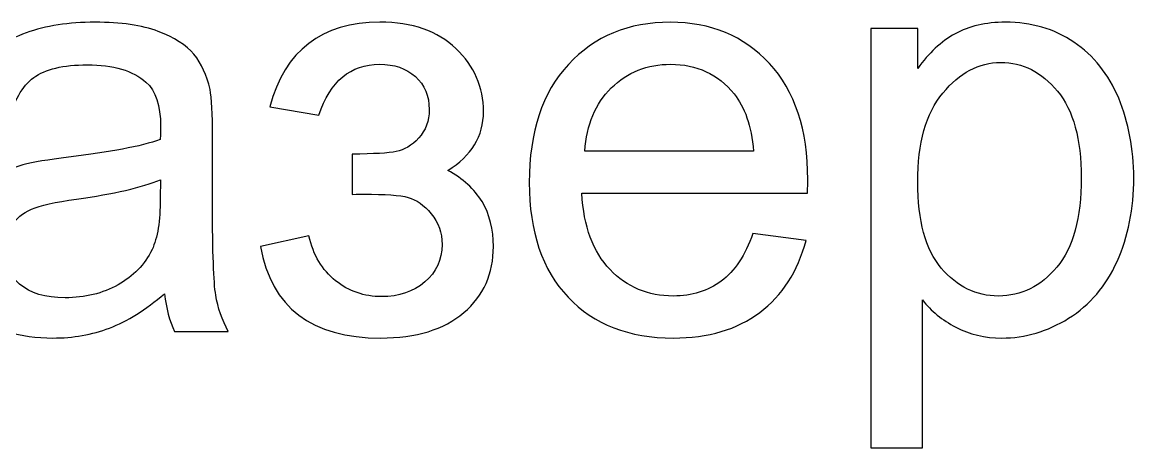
# Model space of a CAD drawing. Header units: millimetres. Extents: x -5696 to 5717, y -1207 to 892.
# Drawn here: x -3968.8 to -3680, y -868.6 to -758 of the extents above; entities that cross this region are included whole.
import ezdxf

# ---------------------------------------------------------------- set-up
doc = ezdxf.new("R2010")
doc.units = ezdxf.units.MM
doc.header["$MEASUREMENT"] = 0
doc.layers.add('layer 1', color=7, linetype='Continuous')

msp = doc.modelspace()

# ---------------------------------------------------------------- linework, layer by layer
at = {"layer": 'layer 1', "color": 242}
for points, knots in [([(-3931.7761, -828.5489), (-3936.7316, -832.7712), (-3941.5101, -835.7293), (-3946.0863, -837.4738), (-3946.0863, -837.4738), (-3950.6626, -839.2184), (-3955.5675, -840.078), (-3960.8263, -840.078), (-3960.8263, -840.078), (-3969.4731, -840.078), (-3976.1226, -837.9795), (-3980.7746, -833.7572), (-3980.7746, -833.7572), (-3985.4267, -829.5602), (-3987.7528, -824.175), (-3987.7528, -817.6266), (-3987.7528, -817.6266), (-3987.7528, -813.7836), (-3986.8679, -810.2693), (-3985.1233, -807.0836), (-3985.1233, -807.0836), (-3983.3535, -803.898), (-3981.0528, -801.3697), (-3978.2211, -799.4481), (-3978.2211, -799.4481), (-3975.3641, -797.5266), (-3972.1784, -796.0602), (-3968.6135, -795.0742), (-3968.6135, -795.0742), (-3965.9841, -794.3915), (-3962.0146, -793.7342), (-3956.7305, -793.0768), (-3956.7305, -793.0768), (-3945.9599, -791.8127), (-3937.9958, -790.2704), (-3932.9139, -788.5006), (-3932.9139, -788.5006), (-3932.8633, -786.6802), (-3932.838, -785.5172), (-3932.838, -785.0368), (-3932.838, -785.0368), (-3932.838, -779.6262), (-3934.1022, -775.8085), (-3936.6305, -773.5836), (-3936.6305, -773.5836), (-3940.0437, -770.5749), (-3945.1256, -769.0832), (-3951.8509, -769.0832), (-3951.8509, -769.0832), (-3958.1463, -769.0832), (-3962.7984, -770.1957), (-3965.7818, -772.3953), (-3965.7818, -772.3953), (-3968.7905, -774.5949), (-3970.9901, -778.4885), (-3972.4312, -784.1013), (-3972.4312, -784.1013), (-3972.4312, -784.1013), (-3985.4773, -782.281), (-3985.4773, -782.281), (-3985.4773, -782.281), (-3984.289, -776.6934), (-3982.3422, -772.1678), (-3979.6116, -768.7293), (-3979.6116, -768.7293), (-3976.8811, -765.2908), (-3972.9369, -762.6613), (-3967.7792, -760.7904), (-3967.7792, -760.7904), (-3962.6467, -758.9447), (-3956.6546, -758.0093), (-3949.8788, -758.0093), (-3949.8788, -758.0093), (-3943.1535, -758.0093), (-3937.6671, -758.793), (-3933.4448, -760.3859), (-3933.4448, -760.3859), (-3929.2478, -761.9787), (-3926.138, -763.9508), (-3924.1659, -766.3527), (-3924.1659, -766.3527), (-3922.1939, -768.7545), (-3920.8033, -771.7885), (-3919.9942, -775.4545), (-3919.9942, -775.4545), (-3919.5644, -777.73), (-3919.3369, -781.8259), (-3919.3369, -787.7168), (-3919.3369, -787.7168), (-3919.3369, -787.7168), (-3919.3369, -805.4149), (-3919.3369, -805.4149), (-3919.3369, -805.4149), (-3919.3369, -817.7783), (-3919.0588, -825.5908), (-3918.5025, -828.9029), (-3918.5025, -828.9029), (-3917.9716, -832.215), (-3916.8591, -835.3753), (-3915.241, -838.4093), (-3915.241, -838.4093), (-3915.241, -838.4093), (-3929.1973, -838.4093), (-3929.1973, -838.4093), (-3929.1973, -838.4093), (-3930.5373, -835.6029), (-3931.3969, -832.3161), (-3931.7761, -828.5489)], [0, 0, 0, 0, 0.03571429, 0.03571429, 0.03571429, 0.03571429, 0.07142857, 0.07142857, 0.07142857, 0.07142857, 0.10714286, 0.10714286, 0.10714286, 0.10714286, 0.14285714, 0.14285714, 0.14285714, 0.14285714, 0.17857143, 0.17857143, 0.17857143, 0.17857143, 0.21428571, 0.21428571, 0.21428571, 0.21428571, 0.25, 0.25, 0.25, 0.25, 0.28571429, 0.28571429, 0.28571429, 0.28571429, 0.32142857, 0.32142857, 0.32142857, 0.32142857, 0.35714286, 0.35714286, 0.35714286, 0.35714286, 0.39285714, 0.39285714, 0.39285714, 0.39285714, 0.42857143, 0.42857143, 0.42857143, 0.42857143, 0.46428571, 0.46428571, 0.46428571, 0.46428571, 0.5, 0.5, 0.5, 0.5, 0.53571429, 0.53571429, 0.53571429, 0.53571429, 0.57142857, 0.57142857, 0.57142857, 0.57142857, 0.60714286, 0.60714286, 0.60714286, 0.60714286, 0.64285714, 0.64285714, 0.64285714, 0.64285714, 0.67857143, 0.67857143, 0.67857143, 0.67857143, 0.71428571, 0.71428571, 0.71428571, 0.71428571, 0.75, 0.75, 0.75, 0.75, 0.78571429, 0.78571429, 0.78571429, 0.78571429, 0.82142857, 0.82142857, 0.82142857, 0.82142857, 0.85714286, 0.85714286, 0.85714286, 0.85714286, 0.89285714, 0.89285714, 0.89285714, 0.89285714, 0.92857143, 0.92857143, 0.92857143, 0.92857143, 1, 1, 1, 1]), ([(-3883.081, -802.7602), (-3883.081, -802.7602), (-3883.081, -792.293), (-3883.081, -792.293), (-3883.081, -792.293), (-3877.4682, -792.2425), (-3873.6252, -792.0149), (-3871.6025, -791.6357), (-3871.6025, -791.6357), (-3869.5546, -791.2312), (-3867.6078, -790.0681), (-3865.7874, -788.0961), (-3865.7874, -788.0961), (-3863.9671, -786.124), (-3863.0569, -783.6715), (-3863.0569, -780.7134), (-3863.0569, -780.7134), (-3863.0569, -777.1485), (-3864.2452, -774.2662), (-3866.6471, -772.1425), (-3866.6471, -772.1425), (-3869.0489, -769.9934), (-3872.1335, -768.9315), (-3875.9512, -768.9315), (-3875.9512, -768.9315), (-3883.4603, -768.9315), (-3888.7191, -773.3308), (-3891.7278, -782.1293), (-3891.7278, -782.1293), (-3891.7278, -782.1293), (-3904.4705, -780.0055), (-3904.4705, -780.0055), (-3904.4705, -780.0055), (-3900.5263, -765.3413), (-3890.9693, -758.0093), (-3875.8501, -758.0093), (-3875.8501, -758.0093), (-3867.4561, -758.0093), (-3860.8825, -760.2847), (-3856.104, -764.861), (-3856.104, -764.861), (-3851.3255, -769.4372), (-3848.9489, -774.8983), (-3848.9489, -781.2444), (-3848.9489, -781.2444), (-3848.9489, -787.641), (-3852.0587, -792.7481), (-3858.2531, -796.5153), (-3858.2531, -796.5153), (-3854.2837, -798.6391), (-3851.3255, -801.3444), (-3849.3282, -804.6312), (-3849.3282, -804.6312), (-3847.3561, -807.918), (-3846.3701, -811.8115), (-3846.3701, -816.3119), (-3846.3701, -816.3119), (-3846.3701, -823.3659), (-3848.9489, -829.0799), (-3854.0814, -833.4791), (-3854.0814, -833.4791), (-3859.2391, -837.8784), (-3866.4195, -840.078), (-3875.6731, -840.078), (-3875.6731, -840.078), (-3893.6241, -840.078), (-3904.0407, -832.1391), (-3906.8976, -816.2614), (-3906.8976, -816.2614), (-3906.8976, -816.2614), (-3894.3067, -813.5308), (-3894.3067, -813.5308), (-3894.3067, -813.5308), (-3893.169, -818.5368), (-3890.8682, -822.4304), (-3887.3791, -825.1863), (-3887.3791, -825.1863), (-3883.8901, -827.9421), (-3879.9206, -829.3074), (-3875.4203, -829.3074), (-3875.4203, -829.3074), (-3870.9199, -829.3074), (-3867.178, -828.0433), (-3864.1946, -825.4897), (-3864.1946, -825.4897), (-3861.2112, -822.9614), (-3859.7195, -819.7251), (-3859.7195, -815.781), (-3859.7195, -815.781), (-3859.7195, -812.7217), (-3860.655, -810.067), (-3862.5259, -807.7915), (-3862.5259, -807.7915), (-3864.3969, -805.5161), (-3866.3942, -804.1002), (-3868.518, -803.544), (-3868.518, -803.544), (-3870.6418, -802.9625), (-3874.4848, -802.6844), (-3880.0471, -802.6844), (-3880.0471, -802.6844), (-3880.5022, -802.6844), (-3881.5135, -802.7097), (-3883.081, -802.7602)], [0, 0, 0, 0, 0.03703704, 0.03703704, 0.03703704, 0.03703704, 0.07407407, 0.07407407, 0.07407407, 0.07407407, 0.11111111, 0.11111111, 0.11111111, 0.11111111, 0.14814815, 0.14814815, 0.14814815, 0.14814815, 0.18518519, 0.18518519, 0.18518519, 0.18518519, 0.22222222, 0.22222222, 0.22222222, 0.22222222, 0.25925926, 0.25925926, 0.25925926, 0.25925926, 0.2962963, 0.2962963, 0.2962963, 0.2962963, 0.33333333, 0.33333333, 0.33333333, 0.33333333, 0.37037037, 0.37037037, 0.37037037, 0.37037037, 0.40740741, 0.40740741, 0.40740741, 0.40740741, 0.44444444, 0.44444444, 0.44444444, 0.44444444, 0.48148148, 0.48148148, 0.48148148, 0.48148148, 0.51851852, 0.51851852, 0.51851852, 0.51851852, 0.55555556, 0.55555556, 0.55555556, 0.55555556, 0.59259259, 0.59259259, 0.59259259, 0.59259259, 0.62962963, 0.62962963, 0.62962963, 0.62962963, 0.66666667, 0.66666667, 0.66666667, 0.66666667, 0.7037037, 0.7037037, 0.7037037, 0.7037037, 0.74074074, 0.74074074, 0.74074074, 0.74074074, 0.77777778, 0.77777778, 0.77777778, 0.77777778, 0.81481481, 0.81481481, 0.81481481, 0.81481481, 0.85185185, 0.85185185, 0.85185185, 0.85185185, 0.88888889, 0.88888889, 0.88888889, 0.88888889, 0.92592593, 0.92592593, 0.92592593, 0.92592593, 1, 1, 1, 1]), ([(-3778.9656, -812.924), (-3778.9656, -812.924), (-3765.161, -814.7444), (-3765.161, -814.7444), (-3765.161, -814.7444), (-3767.3101, -822.7591), (-3771.3301, -829.004), (-3777.1957, -833.4285), (-3777.1957, -833.4285), (-3783.0614, -837.8531), (-3790.5452, -840.078), (-3799.6724, -840.078), (-3799.6724, -840.078), (-3811.1509, -840.078), (-3820.2528, -836.5384), (-3826.978, -829.4591), (-3826.978, -829.4591), (-3833.7033, -822.4051), (-3837.066, -812.4689), (-3837.066, -799.701), (-3837.066, -799.701), (-3837.066, -786.5032), (-3833.678, -776.2383), (-3826.8769, -768.9568), (-3826.8769, -768.9568), (-3820.0758, -761.65), (-3811.252, -758.0093), (-3800.4056, -758.0093), (-3800.4056, -758.0093), (-3789.9131, -758.0093), (-3781.3422, -761.5742), (-3774.6927, -768.7293), (-3774.6927, -768.7293), (-3768.0433, -775.8844), (-3764.7059, -785.947), (-3764.7059, -798.9172), (-3764.7059, -798.9172), (-3764.7059, -799.701), (-3764.7312, -800.8893), (-3764.7818, -802.4568), (-3764.7818, -802.4568), (-3764.7818, -802.4568), (-3823.4131, -802.4568), (-3823.4131, -802.4568), (-3823.4131, -802.4568), (-3822.9075, -811.0783), (-3820.4803, -817.7025), (-3816.081, -822.2787), (-3816.081, -822.2787), (-3811.7071, -826.855), (-3806.2207, -829.1557), (-3799.6724, -829.1557), (-3799.6724, -829.1557), (-3794.7927, -829.1557), (-3790.621, -827.8663), (-3787.1825, -825.2874), (-3787.1825, -825.2874), (-3783.7188, -822.7085), (-3780.9882, -818.5874), (-3778.9656, -812.924)], [0, 0, 0, 0, 0.0625, 0.0625, 0.0625, 0.0625, 0.125, 0.125, 0.125, 0.125, 0.1875, 0.1875, 0.1875, 0.1875, 0.25, 0.25, 0.25, 0.25, 0.3125, 0.3125, 0.3125, 0.3125, 0.375, 0.375, 0.375, 0.375, 0.4375, 0.4375, 0.4375, 0.4375, 0.5, 0.5, 0.5, 0.5, 0.5625, 0.5625, 0.5625, 0.5625, 0.625, 0.625, 0.625, 0.625, 0.6875, 0.6875, 0.6875, 0.6875, 0.75, 0.75, 0.75, 0.75, 0.8125, 0.8125, 0.8125, 0.8125, 0.875, 0.875, 0.875, 0.875, 1, 1, 1, 1]), ([(-3748.2972, -868.5972), (-3748.2972, -868.5972), (-3748.2972, -759.6779), (-3748.2972, -759.6779), (-3748.2972, -759.6779), (-3748.2972, -759.6779), (-3736.1614, -759.6779), (-3736.1614, -759.6779), (-3736.1614, -759.6779), (-3736.1614, -759.6779), (-3736.1614, -770.0187), (-3736.1614, -770.0187), (-3736.1614, -770.0187), (-3733.3044, -766.024), (-3730.0682, -763.0153), (-3726.4527, -761.0179), (-3726.4527, -761.0179), (-3722.8625, -759.0206), (-3718.4885, -758.0093), (-3713.3561, -758.0093), (-3713.3561, -758.0093), (-3706.6308, -758.0093), (-3700.7146, -759.7285), (-3695.5821, -763.1923), (-3695.5821, -763.1923), (-3690.4496, -766.6308), (-3686.5813, -771.5104), (-3683.9519, -777.7806), (-3683.9519, -777.7806), (-3681.3477, -784.0761), (-3680.033, -790.953), (-3680.033, -798.4621), (-3680.033, -798.4621), (-3680.033, -806.4768), (-3681.4742, -813.7078), (-3684.3564, -820.155), (-3684.3564, -820.155), (-3687.2387, -826.5768), (-3691.4357, -831.507), (-3696.9474, -834.9455), (-3696.9474, -834.9455), (-3702.4338, -838.3587), (-3708.2236, -840.078), (-3714.2915, -840.078), (-3714.2915, -840.078), (-3718.7414, -840.078), (-3722.7361, -839.1425), (-3726.2504, -837.2716), (-3726.2504, -837.2716), (-3729.79, -835.4006), (-3732.6723, -833.0493), (-3734.9478, -830.1923), (-3734.9478, -830.1923), (-3734.9478, -830.1923), (-3734.9478, -868.5972), (-3734.9478, -868.5972), (-3734.9478, -868.5972), (-3734.9478, -868.5972), (-3748.2972, -868.5972), (-3748.2972, -868.5972)], [0, 0, 0, 0, 0.0625, 0.0625, 0.0625, 0.0625, 0.125, 0.125, 0.125, 0.125, 0.1875, 0.1875, 0.1875, 0.1875, 0.25, 0.25, 0.25, 0.25, 0.3125, 0.3125, 0.3125, 0.3125, 0.375, 0.375, 0.375, 0.375, 0.4375, 0.4375, 0.4375, 0.4375, 0.5, 0.5, 0.5, 0.5, 0.5625, 0.5625, 0.5625, 0.5625, 0.625, 0.625, 0.625, 0.625, 0.6875, 0.6875, 0.6875, 0.6875, 0.75, 0.75, 0.75, 0.75, 0.8125, 0.8125, 0.8125, 0.8125, 0.875, 0.875, 0.875, 0.875, 1, 1, 1, 1]), ([(-3822.6546, -791.5346), (-3822.6546, -791.5346), (-3778.8139, -791.5346), (-3778.8139, -791.5346), (-3778.8139, -791.5346), (-3779.3954, -784.9104), (-3781.0893, -779.9549), (-3783.8452, -776.6429), (-3783.8452, -776.6429), (-3788.0674, -771.5104), (-3793.5792, -768.9315), (-3800.3297, -768.9315), (-3800.3297, -768.9315), (-3806.4482, -768.9315), (-3811.5807, -770.9795), (-3815.7524, -775.0753), (-3815.7524, -775.0753), (-3819.8988, -779.1712), (-3822.1995, -784.6576), (-3822.6546, -791.5346)], [0, 0, 0, 0, 0.16666667, 0.16666667, 0.16666667, 0.16666667, 0.33333333, 0.33333333, 0.33333333, 0.33333333, 0.5, 0.5, 0.5, 0.5, 0.66666667, 0.66666667, 0.66666667, 0.66666667, 1, 1, 1, 1]), ([(-3736.1614, -799.524), (-3736.1614, -809.6119), (-3734.1134, -817.0704), (-3730.0429, -821.8995), (-3730.0429, -821.8995), (-3725.947, -826.7285), (-3720.9915, -829.1557), (-3715.1764, -829.1557), (-3715.1764, -829.1557), (-3709.2602, -829.1557), (-3704.2036, -826.6527), (-3700.0066, -821.6466), (-3700.0066, -821.6466), (-3695.7844, -816.6406), (-3693.6859, -808.904), (-3693.6859, -798.4115), (-3693.6859, -798.4115), (-3693.6859, -788.3995), (-3695.7338, -780.9157), (-3699.8549, -775.9349), (-3699.8549, -775.9349), (-3703.9761, -770.9542), (-3708.881, -768.4764), (-3714.5949, -768.4764), (-3714.5949, -768.4764), (-3720.2583, -768.4764), (-3725.2644, -771.1312), (-3729.6131, -776.4153), (-3729.6131, -776.4153), (-3733.987, -781.7247), (-3736.1614, -789.4108), (-3736.1614, -799.524)], [0, 0, 0, 0, 0.11111111, 0.11111111, 0.11111111, 0.11111111, 0.22222222, 0.22222222, 0.22222222, 0.22222222, 0.33333333, 0.33333333, 0.33333333, 0.33333333, 0.44444444, 0.44444444, 0.44444444, 0.44444444, 0.55555556, 0.55555556, 0.55555556, 0.55555556, 0.66666667, 0.66666667, 0.66666667, 0.66666667, 0.77777778, 0.77777778, 0.77777778, 0.77777778, 1, 1, 1, 1]), ([(-3932.838, -798.9678), (-3937.6924, -800.9398), (-3944.9739, -802.6085), (-3954.6826, -803.9738), (-3954.6826, -803.9738), (-3960.1943, -804.7576), (-3964.0878, -805.6425), (-3966.3633, -806.6285), (-3966.3633, -806.6285), (-3968.6388, -807.6146), (-3970.3833, -809.0557), (-3971.6222, -810.9266), (-3971.6222, -810.9266), (-3972.8611, -812.8229), (-3973.4931, -814.9214), (-3973.4931, -817.2474), (-3973.4931, -817.2474), (-3973.4931, -820.7617), (-3972.1531, -823.7199), (-3969.4478, -826.0712), (-3969.4478, -826.0712), (-3966.7426, -828.4225), (-3962.7984, -829.6108), (-3957.6154, -829.6108), (-3957.6154, -829.6108), (-3952.4829, -829.6108), (-3947.9067, -828.4984), (-3943.8867, -826.2482), (-3943.8867, -826.2482), (-3939.892, -824.0233), (-3936.9339, -820.964), (-3935.0629, -817.0957), (-3935.0629, -817.0957), (-3933.6218, -814.087), (-3932.9139, -809.6625), (-3932.9139, -803.8221), (-3932.9139, -803.8221), (-3932.9139, -803.8221), (-3932.838, -798.9678), (-3932.838, -798.9678)], [0, 0, 0, 0, 0.09090909, 0.09090909, 0.09090909, 0.09090909, 0.18181818, 0.18181818, 0.18181818, 0.18181818, 0.27272727, 0.27272727, 0.27272727, 0.27272727, 0.36363636, 0.36363636, 0.36363636, 0.36363636, 0.45454545, 0.45454545, 0.45454545, 0.45454545, 0.54545455, 0.54545455, 0.54545455, 0.54545455, 0.63636364, 0.63636364, 0.63636364, 0.63636364, 0.72727273, 0.72727273, 0.72727273, 0.72727273, 0.81818182, 0.81818182, 0.81818182, 0.81818182, 1, 1, 1, 1])]:
    msp.add_open_spline(points, degree=3, knots=knots, dxfattribs=at)

doc.saveas('drawing.dxf')
